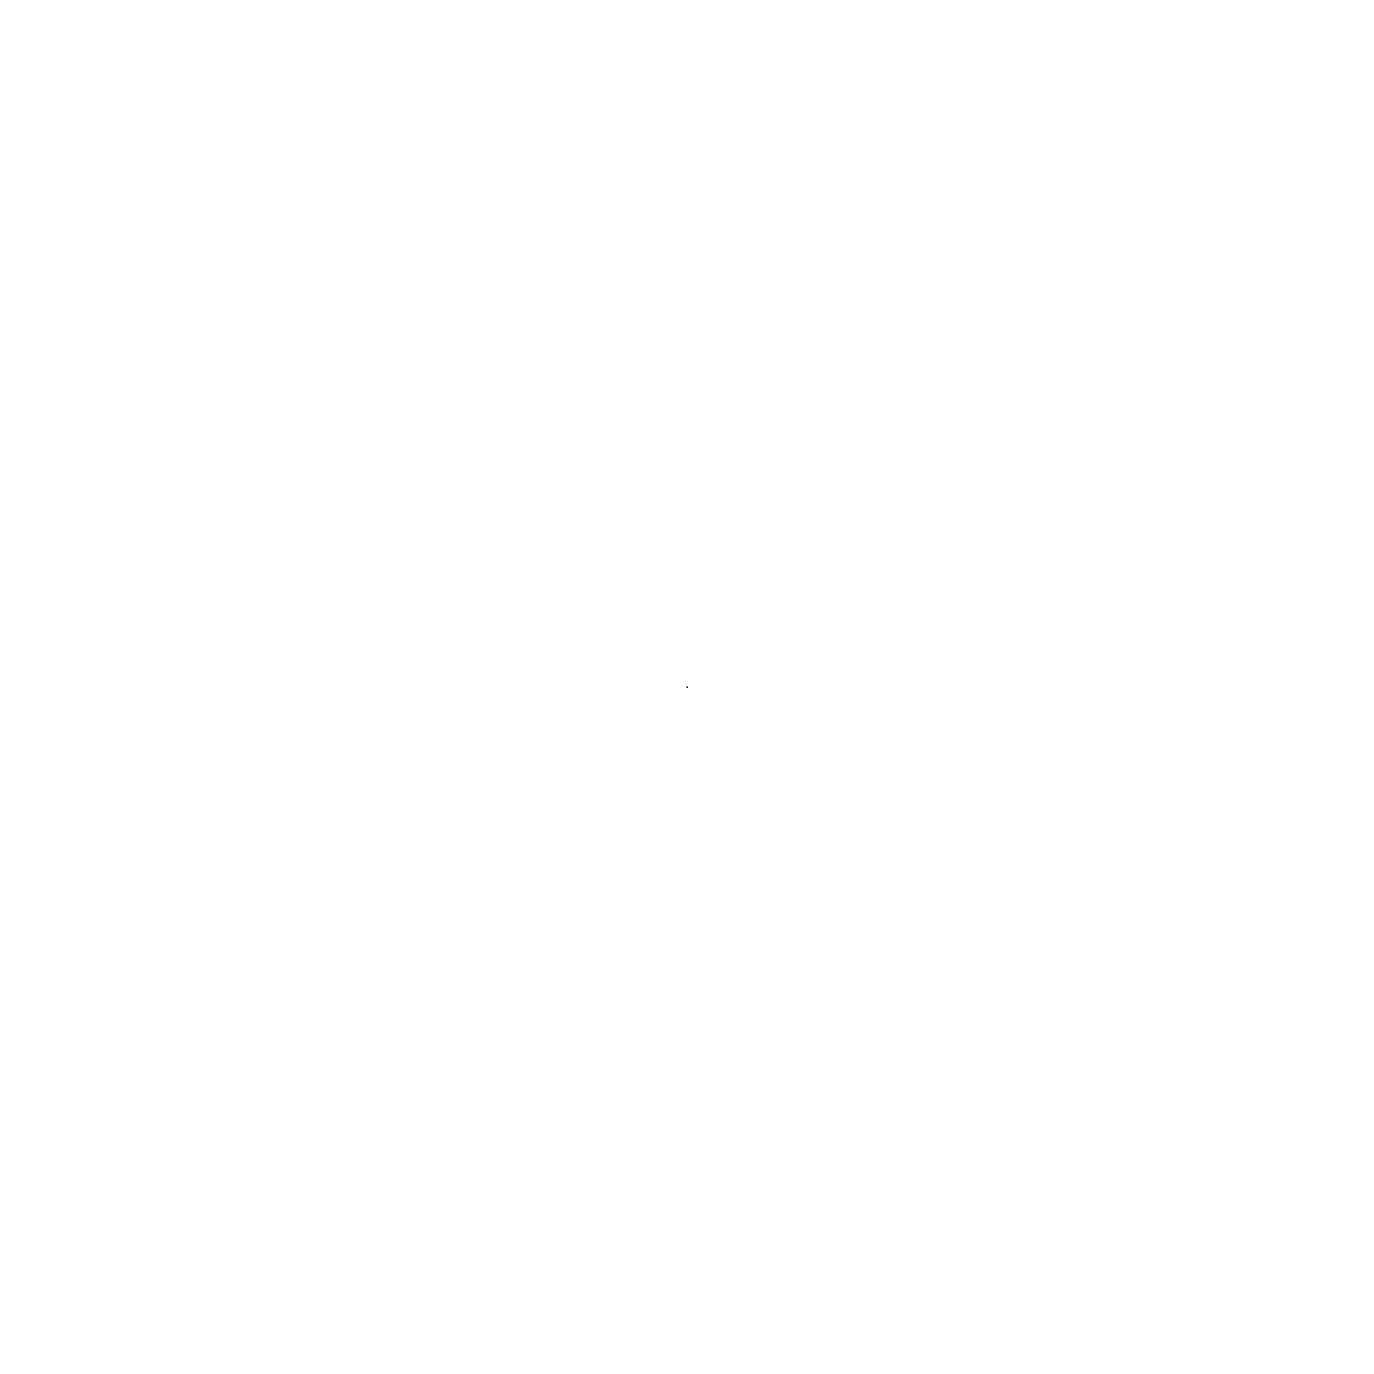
# Model space of a CAD drawing. Header units: feet. Extents: x 13.13 to 13.13, y 14.14 to 14.14.
import ezdxf

# ---------------------------------------------------------------- set-up
doc = ezdxf.new("R2010")
doc.units = ezdxf.units.FT
doc.header["$MEASUREMENT"] = 0

msp = doc.modelspace()

# ---------------------------------------------------------------- linework, layer by layer
msp.add_point((13.13, 14.14, 15.15))

doc.saveas('drawing.dxf')
